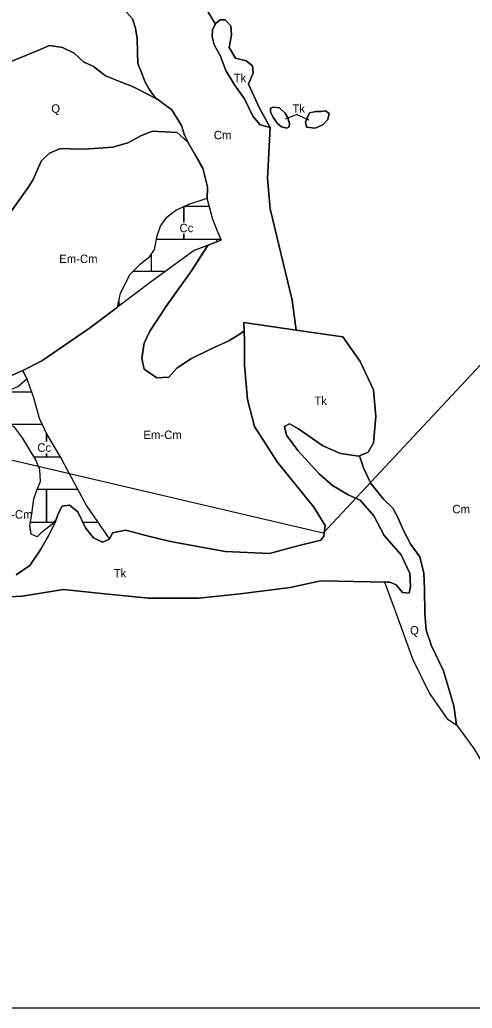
# Model space of a CAD drawing. Extents: x 697332 to 733188, y 4261221 to 4293980.
# Drawn here: x 717402 to 720072, y 4261221 to 4267054 of the extents above; entities that cross this region are included whole.
import ezdxf

# ---------------------------------------------------------------- set-up
doc = ezdxf.new("R2010")
doc.units = 0
for name, color, linetype in [('afloramiento', 7, 'Continuous'), ('NO SE PONE', 7, 'Continuous'), ('Textos', 7, 'Continuous'), ('tramas', 7, 'Continuous'), ('Tramas-Acuiferos', 7, 'Continuous')]:
    doc.layers.add(name, color=color, linetype=linetype)

msp = doc.modelspace()

# ---------------------------------------------------------------- linework, layer by layer
at = {"layer": 'afloramiento'}
msp.add_line((728027, 4273491), (719192.2, 4264024), dxfattribs=at)
msp.add_lwpolyline([(719192.2, 4264024), (714136.2, 4265207.8), (714117.1, 4267827.6), (712376.8, 4267790.1), (709105.6, 4266355)], dxfattribs=at)
at = {"layer": 'NO SE PONE'}
msp.add_lwpolyline([(733187.8, 4261221.3), (697331.9, 4261221.3), (697331.9, 4293980.2), (733187.8, 4293980.2)], close=True, dxfattribs=at)
at = {"layer": 'Textos'}
for q in [(718968.9, 4266468.4), (719108.9, 4266463.6)]:
    msp.add_line((719036.5, 4266495.8), q, dxfattribs=at)
at = {"layer": 'tramas'}
for p, q in [((717452, 4266063.5), (717307, 4265859.1)), ((718724.4, 4265267.9), (719308.9, 4265182.7))]:
    msp.add_line(p, q, dxfattribs=at)
for points in [[(718068.2, 4267059), (718085, 4267005.1), (718094.3, 4266943.8), (718096.1, 4266862), (718098, 4266796.9), (718120.3, 4266743), (718142.6, 4266685.4), (718164.9, 4266644.5), (718189.1, 4266611), (718211.4, 4266586.8)], [(718879.2, 4266418.6), (718821.8, 4266435.1), (718777.2, 4266485.3), (718728.9, 4266587.5), (718669.4, 4266671.2), (718617.3, 4266754.8), (718583.9, 4266844.1), (718548.5, 4266907.3), (718537.4, 4266953.8), (718539.2, 4266996.5), (718557.8, 4267031.8), (718583.9, 4267054.1), (718613.6, 4267054.1), (718647.1, 4267018.8), (718650.8, 4266964.9), (718638.6, 4266890.3)], [(717162.9, 4266661.2), (717223.3, 4266725.3), (717321.9, 4266796), (717440.8, 4266846.2), (717509.6, 4266872.2), (717578.4, 4266901.9), (717654.6, 4266890.8), (717723.4, 4266857.3), (717777.3, 4266805.3), (717836.8, 4266779.2), (717907.4, 4266723.5), (718015.3, 4266680.7), (718063.6, 4266662.1), (718211.4, 4266586.8)], [(718675.1, 4266828.6), (718638.6, 4266890.3)], [(718675.1, 4266828.6), (718738.2, 4266812.5), (718775.3, 4266782.7), (718779.1, 4266741.8), (718752.4, 4266674)], [(718879.2, 4266418.6), (718816.9, 4266532), (718752.4, 4266674)], [(718211.4, 4266586.8), (718299.7, 4266522.7), (718357.3, 4266429.8), (718372.2, 4266379.6), (718394.5, 4266331.2)], [(717452, 4266063.5), (717481.7, 4266111.9), (717528.2, 4266219.7), (717578.4, 4266268), (717641.6, 4266294.1), (717701.1, 4266292.2), (717782.9, 4266290.3), (717952, 4266301.5), (718039.4, 4266327.5), (718117.5, 4266368.4), (718182.6, 4266396.3), (718258.8, 4266392.6), (718331.3, 4266388.9), (718394.5, 4266331.2), (718431.7, 4266266.2), (718481.9, 4266178.8), (718509.7, 4266069.1), (718507.9, 4265994.8), (718539.5, 4265877.6), (718571.1, 4265799.6), (718591.5, 4265753.1)], [(717977.9, 4265357.8), (717996.4, 4265440.6), (718054.1, 4265552.1), (718115.4, 4265613.4), (718169.3, 4265658.1), (718197.2, 4265699), (718212.1, 4265778.9), (718232.5, 4265836.5), (718269.7, 4265888.6), (718323.6, 4265931.3), (718405.4, 4265968.5), (718485.3, 4265994.5), (718508, 4266001)], [(718591.5, 4265753.1), (718431.7, 4265691.7), (718178.8, 4265509.6), (717977.9, 4265357.8)], [(718511.6, 4265722.4), (718415.9, 4265572.8), (718263.4, 4265360.9), (718170.5, 4265215.9), (718137, 4265145.2), (718122.1, 4265056), (718137, 4264992.8), (718211.4, 4264940.7), (718282, 4264944.4), (718330.3, 4265000.2), (718415.9, 4265056), (718531.1, 4265111.8), (718635.2, 4265160.1), (718702.1, 4265201), (718726.2, 4265218.1)], [(719179.9, 4263982.4), (719196.6, 4264007.5), (719204.1, 4264070.7), (719137.1, 4264178.6), (718921.5, 4264446.2), (718787.7, 4264654.4), (718746.8, 4264814.3), (718728.2, 4265015.1), (718728.2, 4265160.1), (718724.4, 4265267.9)], [(719308.9, 4265182.7), (719410.9, 4265037.4), (719488.9, 4264870.1), (719503.8, 4264713.9), (719488.9, 4264557.8), (719459.2, 4264502), (719403.4, 4264479.7), (719295.6, 4264494.6), (719191.5, 4264539.2), (719046.5, 4264639.6), (718994.5, 4264669.3), (718964.7, 4264654.4), (718975.9, 4264602.4), (719042.8, 4264513.2), (719169.2, 4264375.6), (719247.3, 4264305), (719343.9, 4264249.2), (719410.9, 4264219.4), (719492.7, 4264126.5), (719552.2, 4264011.2), (719652.5, 4263896), (719704.6, 4263786.3), (719708.3, 4263710.1), (719700.9, 4263671.1), (719661.8, 4263674.8), (719622.8, 4263719.4), (719585.6, 4263736.1), (719555.3, 4263736.1)], [(717176.8, 4264817.2), (717300.5, 4264851.5), (717389.7, 4264890.5), (717443.6, 4264935.1)], [(717443.6, 4264935.1), (717482.7, 4264825.5), (717516.1, 4264702.8), (717562.6, 4264606.1), (717648.1, 4264461.1), (717795, 4264186), (717930.7, 4263989.9)], [(717618.2, 4264108.5), (717590.5, 4264076.3), (717555.2, 4264048.4), (717527.3, 4264024.3), (717505, 4264003.8), (717469.6, 4264018.7), (717462.2, 4264070.7), (717473.4, 4264137.7), (717484.5, 4264226.9), (717503.1, 4264278.9), (717523.6, 4264329.1), (717519.8, 4264397.9), (717497.5, 4264457.4), (717417.6, 4264587.5), (717371.1, 4264650.7), (717302.3, 4264689.8), (717226.1, 4264747.4), (717187.1, 4264773.4), (717179.6, 4264805), (717178.8, 4264817.9)], [(719980.5, 4262893), (719964.8, 4263005.5), (719903.5, 4263211.9), (719832.9, 4263360.6), (719801.3, 4263451.7), (719792, 4263552.1), (719790.1, 4263693.4), (719786.4, 4263788.2), (719764.1, 4263884.8), (719710.2, 4263957.3), (719667.4, 4264041), (719635.8, 4264113.5), (719604.2, 4264173), (719548.4, 4264225), (719474.1, 4264318), (719431.3, 4264410.9), (719406.5, 4264480.9)], [(717380.4, 4263777.9), (717462.2, 4263833.7), (717525.4, 4263930.4), (717573.7, 4264012.2), (717607.2, 4264079.1), (717629.5, 4264138.6), (717651.8, 4264183.2), (717696.4, 4264190.6), (717744.8, 4264149.7), (717789.4, 4264056.8), (717837.7, 4263997.3), (717889.8, 4263971.3), (717930.7, 4263989.9), (717949.3, 4264027), (718027.3, 4264041.9), (718153.7, 4264008.5), (718291.3, 4263975), (718614.8, 4263915.5), (718875, 4263904.4), (719042.3, 4263949), (719179.9, 4263982.4)], [(719555.3, 4263736.1), (719624.2, 4263550.2), (719720.9, 4263282.5), (719821.2, 4263078), (719925.3, 4262929.3), (719981.1, 4262892.1)], [(719980.5, 4262893), (720081.5, 4262754.6), (720193, 4262568.7)]]:
    msp.add_lwpolyline(points, dxfattribs=at)
for points in [[(718898, 4266538.3), (718935.2, 4266533.6), (718968.7, 4266503), (718982.6, 4266479.7), (718993.8, 4266441.6), (718992.8, 4266423), (718978.9, 4266413.7), (718946.4, 4266422.1), (718923.1, 4266442.5), (718899, 4266475.1), (718882.2, 4266509.5), (718882.2, 4266532.7)], [(719149.7, 4266513.4), (719112.5, 4266504.1), (719088.3, 4266450.2), (719093.9, 4266420.5), (719146, 4266414.9), (719190.6, 4266433.5), (719220.3, 4266465.1), (719227.8, 4266500.4), (719207.3, 4266517.1), (719179.4, 4266513.4), (719173.9, 4266513.4)]]:
    msp.add_lwpolyline(points, close=True, dxfattribs=at)
at = {"layer": 'Tramas-Acuiferos'}
for p, q in [((718562.5, 4265760.2), (718562.5, 4265742)), ((718178.5, 4265671.6), (718178.5, 4265568.2))]:
    msp.add_line(p, q, dxfattribs=at)
for points in [[(717321.9, 4266796), (717440.8, 4266846.2), (717509.6, 4266872.2), (717578.4, 4266901.9), (717654.6, 4266890.8), (717723.4, 4266857.3), (717777.3, 4266805.3), (717836.8, 4266779.2), (717907.4, 4266723.5), (718015.3, 4266680.7), (718063.6, 4266662.1), (718211.4, 4266586.8), (718189.1, 4266611), (718164.9, 4266644.5), (718142.6, 4266685.4), (718120.3, 4266743), (718098, 4266796.9), (718096.1, 4266862), (718094.3, 4266943.8), (718085, 4267005.1), (718068.2, 4267059), (718032.5, 4267099.4), (718032.3, 4267099), (718029.4, 4267103)], [(718068.2, 4267059), (718085, 4267005.1), (718094.3, 4266943.8), (718096.1, 4266862), (718098, 4266796.9), (718120.3, 4266743), (718142.6, 4266685.4), (718164.9, 4266644.5), (718189.1, 4266611), (718211.4, 4266586.8), (718299.7, 4266522.7), (718357.3, 4266429.8), (718372.2, 4266379.6), (718394.5, 4266331.2), (718431.7, 4266266.2), (718469.2, 4266200.8), (718480.2, 4266181.7), (718481.9, 4266178.8), (718509.7, 4266069.1), (718508, 4266001), (718507.9, 4265994.8), (718519.3, 4265952.3), (718539.5, 4265877.6), (718571.1, 4265799.6), (718588.4, 4265760.3), (718591.5, 4265753.1), (718562.5, 4265742), (718511.6, 4265722.4), (718483.1, 4265677.8), (718481.2, 4265674.9), (718415.9, 4265572.8), (718281.3, 4265385.6), (718269.7, 4265369.6), (718263.4, 4265360.9), (718170.5, 4265215.9), (718137, 4265145.2), (718124.6, 4265070.4), (718122.1, 4265056), (718122.4, 4265054.9), (718137, 4264992.8), (718211.4, 4264940.7), (718282, 4264944.4), (718330.3, 4265000.2), (718415.9, 4265056), (718531.1, 4265111.8), (718635.2, 4265160.1), (718702.1, 4265201), (718726.2, 4265218.1), (718724.4, 4265267.9), (719033.1, 4265222.9), (719009.3, 4265399.9), (718879.2, 4265939), (718864.3, 4266117.5), (718879.2, 4266418.6), (718821.8, 4266435.1), (718777.2, 4266485.3), (718728.9, 4266587.5), (718669.4, 4266671.2), (718617.3, 4266754.8), (718583.9, 4266844.1), (718548.5, 4266907.3), (718537.4, 4266953.8), (718539.2, 4266996.5), (718556.5, 4267029.2), (718500.9, 4267123.2)], [(718500.9, 4267123.2), (718555.9, 4267030.2), (718556.5, 4267029.2), (718557.8, 4267031.8), (718583.9, 4267054.1), (718613.6, 4267054.1), (718647.1, 4267018.8), (718650.8, 4266964.9), (718638.6, 4266890.3), (718675.1, 4266828.6), (718738.2, 4266812.5), (718775.3, 4266782.7), (718779.1, 4266741.8), (718752.4, 4266674), (718816.9, 4266532), (718879.2, 4266418.6), (718864.3, 4266117.5), (718879.2, 4265939), (719009.3, 4265399.9), (719033.1, 4265222.9), (719308.9, 4265182.7), (719410.9, 4265037.4), (719488.9, 4264870.1), (719503.8, 4264713.9), (719488.9, 4264557.8), (719459.2, 4264502), (719406.5, 4264480.9), (719431.3, 4264410.9), (719474.1, 4264318), (719548.4, 4264225), (719604.2, 4264173), (719635.8, 4264113.5), (719667.4, 4264041), (719710.2, 4263957.3), (719764.1, 4263884.8), (719786.4, 4263788.2), (719790.1, 4263693.4), (719792, 4263552.1), (719801.3, 4263451.7), (719832.9, 4263360.6), (719903.5, 4263211.9), (719964.8, 4263005.5), (719980.5, 4262893), (720081.5, 4262754.6)], [(718556.5, 4267029.2), (718539.2, 4266996.5), (718537.4, 4266953.8), (718548.5, 4266907.3), (718583.9, 4266844.1), (718617.3, 4266754.8), (718669.4, 4266671.2), (718728.9, 4266587.5), (718777.2, 4266485.3), (718821.8, 4266435.1), (718879.2, 4266418.6), (718816.9, 4266532), (718752.4, 4266674), (718779.1, 4266741.8), (718775.3, 4266782.7), (718738.2, 4266812.5), (718675.1, 4266828.6), (718638.6, 4266890.3), (718650.8, 4266964.9), (718647.1, 4267018.8), (718613.6, 4267054.1), (718583.9, 4267054.1), (718557.8, 4267031.8), (718556.5, 4267029.2)], [(717307, 4265859.1), (717452, 4266063.5), (717481.7, 4266111.9), (717528.2, 4266219.7), (717578.4, 4266268), (717641.6, 4266294.1), (717701.1, 4266292.2), (717782.9, 4266290.3), (717952, 4266301.5), (718039.4, 4266327.5), (718117.5, 4266368.4), (718182.6, 4266396.3), (718258.8, 4266392.6), (718331.3, 4266388.9), (718394.5, 4266331.2), (718372.2, 4266379.6), (718357.3, 4266429.8), (718299.7, 4266522.7), (718211.4, 4266586.8), (718063.6, 4266662.1), (718015.3, 4266680.7), (717907.4, 4266723.5), (717836.8, 4266779.2), (717777.3, 4266805.3), (717723.4, 4266857.3), (717654.6, 4266890.8), (717578.4, 4266901.9), (717509.6, 4266872.2), (717440.8, 4266846.2), (717321.9, 4266796)], [(718898, 4266538.3), (718882.2, 4266532.7), (718882.2, 4266509.5), (718899, 4266475.1), (718923.1, 4266442.5), (718946.4, 4266422.1), (718978.9, 4266413.7), (718992.8, 4266423), (718993.8, 4266441.6), (718982.6, 4266479.7), (718968.7, 4266503), (718935.2, 4266533.6), (718898, 4266538.3)], [(718984.1, 4266474.6), (718993.8, 4266441.6), (718992.8, 4266423), (718978.9, 4266413.7), (718946.4, 4266422.1), (718923.1, 4266442.5), (718899, 4266475.1), (718882.2, 4266509.5), (718882.2, 4266532.7), (718898, 4266538.3), (718935.2, 4266533.6), (718968.7, 4266503), (718982.6, 4266479.7), (718984.1, 4266474.6)], [(719173.9, 4266513.4), (719149.7, 4266513.4), (719112.5, 4266504.1), (719088.3, 4266450.2), (719093.9, 4266420.5), (719146, 4266414.9), (719190.6, 4266433.5), (719220.3, 4266465.1), (719227.8, 4266500.4), (719207.3, 4266517.1), (719179.4, 4266513.4), (719173.9, 4266513.4)], [(719096.8, 4266469), (719112.5, 4266504.1), (719149.7, 4266513.4), (719173.9, 4266513.4), (719179.4, 4266513.4), (719207.3, 4266517.1), (719227.8, 4266500.4), (719220.3, 4266465.1), (719190.6, 4266433.5), (719146, 4266414.9), (719093.9, 4266420.5), (719088.3, 4266450.2), (719096.8, 4266469)], [(717083.9, 4264836.6), (717405.5, 4264977.9), (717419.8, 4264985.1), (717531.9, 4265041.1), (717814.5, 4265234.4), (717977.9, 4265357.8), (717996.4, 4265440.6), (718054.1, 4265552.1), (718115.4, 4265613.4), (718169.3, 4265658.1), (718197.2, 4265699), (718212.1, 4265778.9), (718232.5, 4265836.5), (718269.7, 4265888.6), (718323.6, 4265931.3), (718405.4, 4265968.5), (718485.3, 4265994.5), (718508, 4266001), (718509.7, 4266069.1), (718481.9, 4266178.8), (718480.2, 4266181.7), (718480.1, 4266181.4), (718469.2, 4266200.8), (718431.7, 4266266.2), (718394.5, 4266331.2), (718331.3, 4266388.9), (718258.8, 4266392.6), (718182.6, 4266396.3), (718117.5, 4266368.4), (718039.4, 4266327.5), (717952, 4266301.5), (717782.9, 4266290.3), (717701.1, 4266292.2), (717641.6, 4266294.1), (717578.4, 4266268), (717528.2, 4266219.7), (717481.7, 4266111.9), (717452, 4266063.5), (717307, 4265859.1)], [(718370.5, 4265860.7), (718370.5, 4265952.3), (718369.8, 4265952.3)], [(718519.3, 4265952.3), (718370.5, 4265952.3), (718370.5, 4265860.7)], [(718208.6, 4265760.3), (718370.5, 4265760.3), (718370.5, 4265790.7)], [(718370.5, 4265790.7), (718370.5, 4265760.3), (718588.4, 4265760.3)], [(718511.6, 4265722.4), (718431.7, 4265691.7), (718178.8, 4265509.6), (717977.9, 4265357.8), (717814.5, 4265234.4), (717531.9, 4265041.1), (717419.8, 4264985.1), (717443.6, 4264935.1), (717482.7, 4264825.5), (717516.1, 4264702.8), (717562.6, 4264606.1), (717648.1, 4264461.1), (717795, 4264186), (717930.7, 4263989.9), (717949.3, 4264027), (718027.3, 4264041.9), (718153.7, 4264008.5), (718291.3, 4263975), (718614.8, 4263915.5), (718875, 4263904.4), (719042.3, 4263949), (719179.9, 4263982.4), (719196.6, 4264007.5), (719204.1, 4264070.7), (719137.1, 4264178.6), (718921.5, 4264446.2), (718787.7, 4264654.4), (718746.8, 4264814.3), (718728.2, 4265015.1), (718728.2, 4265160.1), (718726.2, 4265218.1), (718702.1, 4265201), (718635.2, 4265160.1), (718531.1, 4265111.8), (718415.9, 4265056), (718330.3, 4265000.2), (718282, 4264944.4), (718211.4, 4264940.7), (718137, 4264992.8), (718122.4, 4265054.9), (718121.7, 4265054.7), (718124.6, 4265070.4), (718137, 4265145.2), (718170.5, 4265215.9), (718263.4, 4265360.9), (718269.7, 4265369.6), (718281.1, 4265385.9), (718281.3, 4265385.6), (718415.9, 4265572.8), (718481.2, 4265674.9), (718483, 4265677.9), (718483.1, 4265677.8), (718511.6, 4265722.4)], [(718260.3, 4265568.2), (718070.2, 4265568.2)], [(717982, 4265376.2), (717986.5, 4265376.2), (717986.5, 4265396.4)], [(717986.5, 4265396.4), (717986.5, 4265376.2), (718002.3, 4265376.2)], [(719570.4, 4263736.1), (719585.6, 4263736.1), (719622.8, 4263719.4), (719661.8, 4263674.8), (719700.9, 4263671.1), (719708.3, 4263710.1), (719704.6, 4263786.3), (719652.5, 4263896), (719552.2, 4264011.2), (719492.7, 4264126.5), (719410.9, 4264219.4), (719343.9, 4264249.2), (719247.3, 4264305), (719169.2, 4264375.6), (719042.8, 4264513.2), (718975.9, 4264602.4), (718964.7, 4264654.4), (718994.5, 4264669.3), (719046.5, 4264639.6), (719191.5, 4264539.2), (719295.6, 4264494.6), (719403.4, 4264479.7), (719406.5, 4264480.9), (719459.2, 4264502), (719488.9, 4264557.8), (719503.8, 4264713.9), (719488.9, 4264870.1), (719410.9, 4265037.4), (719308.9, 4265182.7), (719033.1, 4265222.9), (718724.4, 4265267.9), (718726.2, 4265218.1), (718728.2, 4265160.1), (718728.2, 4265015.1), (718746.8, 4264814.3), (718787.7, 4264654.4), (718921.5, 4264446.2), (719137.1, 4264178.6), (719204.1, 4264070.7), (719196.6, 4264007.5), (719179.9, 4263982.4), (719042.3, 4263949), (718875, 4263904.4), (718614.8, 4263915.5), (718291.3, 4263975), (718153.7, 4264008.5), (718027.3, 4264041.9), (717949.3, 4264027), (717930.7, 4263989.9), (717889.8, 4263971.3), (717837.7, 4263997.3), (717789.4, 4264056.8), (717744.8, 4264149.7), (717696.4, 4264190.6), (717651.8, 4264183.2), (717629.5, 4264138.6), (717618.2, 4264108.5), (717607.2, 4264079.1), (717573.7, 4264012.2), (717525.4, 4263930.4), (717462.2, 4263833.7), (717380.4, 4263777.9)], [(717419.8, 4264985.1), (717405.5, 4264977.9), (717083.9, 4264836.6)], [(717389.7, 4264890.5), (717443.6, 4264935.1), (717419.8, 4264985.1)], [(717316.8, 4264858.6), (717470.9, 4264858.6)], [(717533.5, 4264666.6), (717343.2, 4264666.6)], [(717380.4, 4263777.9), (717462.2, 4263833.7), (717525.4, 4263930.4), (717573.7, 4264012.2), (717607.2, 4264079.1), (717618.2, 4264108.5), (717590.5, 4264076.3), (717555.2, 4264048.4), (717527.3, 4264024.3), (717505, 4264003.8), (717469.6, 4264018.7), (717462.2, 4264070.7), (717473.4, 4264137.7), (717484.5, 4264226.9), (717503.1, 4264278.9), (717523.6, 4264329.1), (717519.8, 4264397.9), (717497.5, 4264457.4), (717417.6, 4264587.5), (717371.1, 4264650.7)], [(719981.1, 4262892.1), (719980.5, 4262893), (719964.8, 4263005.5), (719903.5, 4263211.9), (719832.9, 4263360.6), (719801.3, 4263451.7), (719792, 4263552.1), (719790.1, 4263693.4), (719786.4, 4263788.2), (719764.1, 4263884.8), (719710.2, 4263957.3), (719667.4, 4264041), (719635.8, 4264113.5), (719604.2, 4264173), (719548.4, 4264225), (719474.1, 4264318), (719431.3, 4264410.9), (719406.5, 4264480.9), (719403.4, 4264479.7), (719295.6, 4264494.6), (719191.5, 4264539.2), (719046.5, 4264639.6), (718994.5, 4264669.3), (718964.7, 4264654.4), (718975.9, 4264602.4), (719042.8, 4264513.2), (719169.2, 4264375.6), (719247.3, 4264305), (719343.9, 4264249.2), (719410.9, 4264219.4), (719492.7, 4264126.5), (719552.2, 4264011.2), (719652.5, 4263896), (719704.6, 4263786.3), (719708.3, 4263710.1), (719700.9, 4263671.1), (719661.8, 4263674.8), (719622.8, 4263719.4), (719585.6, 4263736.1), (719570.4, 4263736.1), (719555.3, 4263736.1), (719624.2, 4263550.2), (719720.9, 4263282.5), (719821.2, 4263078), (719925.3, 4262929.3), (719981.1, 4262892.1)], [(717559.6, 4264564.8), (717559.6, 4264612.3)], [(717559.6, 4264612.3), (717559.6, 4264564.8)], [(717487, 4264474.6), (717559.6, 4264474.6), (717559.6, 4264494.8)], [(717559.6, 4264494.8), (717559.6, 4264474.6), (717640.2, 4264474.6)], [(717465.5, 4264090.5), (717559.6, 4264090.5), (717559.6, 4264282.5), (717504.6, 4264282.5)], [(717743.5, 4264282.5), (717559.6, 4264282.5), (717559.6, 4264090.5), (717602.7, 4264090.5)], [(717773.2, 4264090.5), (717861.1, 4264090.5)], [(719570.4, 4263736.1), (719178.9, 4263743.5), (718998.7, 4263704.9), (718702.6, 4263666.3), (718458, 4263640.5), (718161.9, 4263640.5), (717904.5, 4263666.3), (717659.9, 4263692), (717415.3, 4263653.4), (717183.6, 4263640.5)], [(717183.6, 4263640.5), (717415.3, 4263653.4), (717659.9, 4263692), (717904.5, 4263666.3), (718161.9, 4263640.5), (718458, 4263640.5), (718702.6, 4263666.3), (718998.7, 4263704.9), (719178.9, 4263743.5), (719570.4, 4263736.1)]]:
    msp.add_lwpolyline(points, dxfattribs=at)

# ---------------------------------------------------------------- texts
at = {"layer": 'Textos'}
for s, height, p in [('Tk', 49.97, (718664, 4266686)), ('Tk', 49.97, (719011.5, 4266505.8)), ('Q', 50, (717588, 4266505.5)), ('Cm', 49.97, (718547.3, 4266348.8)), ('Cc', 49.97, (718344.7, 4265800.7)), ('Em-Cm', 49.97, (717634.8, 4265618.6)), ('Tk', 49.97, (719140.3, 4264780.8)), ('Em-Cm', 49.97, (718132, 4264580)), ('Cc', 49.97, (717505.9, 4264504.8)), ('Cm', 49.97, (719955.1, 4264141.5)), ('Em-Cm', 49.97, (717250.8, 4264110.2)), ('Tk', 49.97, (717955.9, 4263763.8)), ('Q', 50, (719705.3, 4263426.3))]:
    msp.add_text(s, height=height, dxfattribs=at).set_placement(p)

doc.saveas('drawing.dxf')
